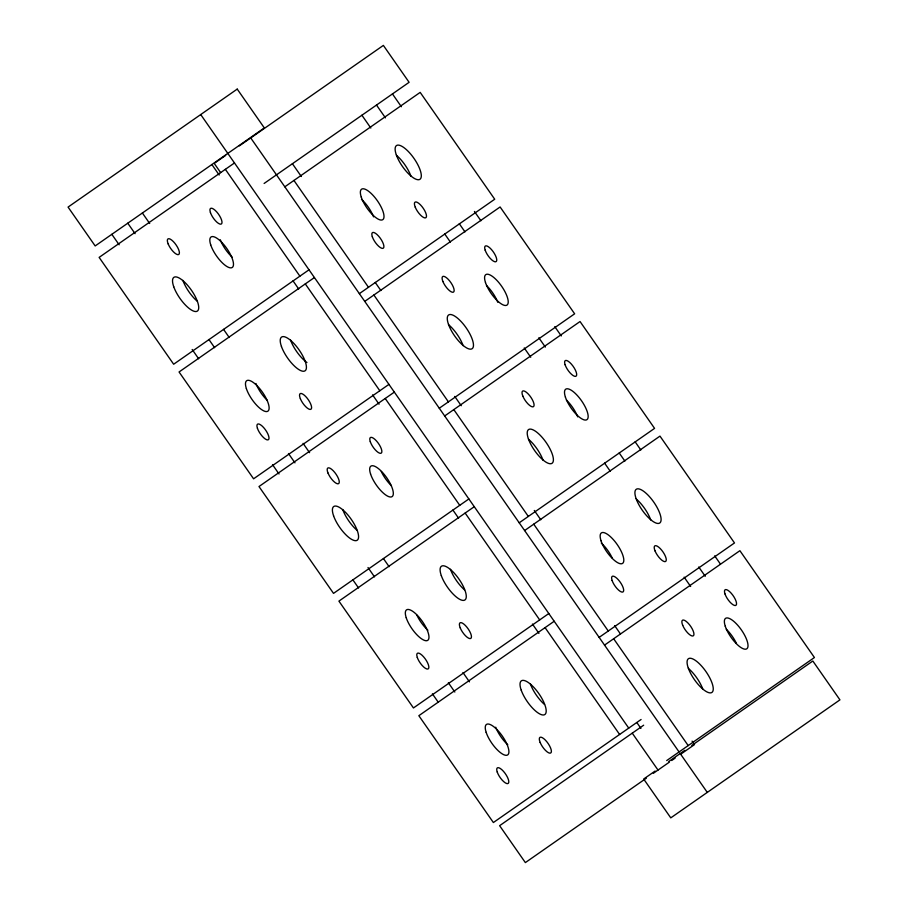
<?xml version="1.0" encoding="UTF-8"?>
<svg xmlns="http://www.w3.org/2000/svg" width="908" height="908" viewBox="0 0 908 908"><rect width="100%" height="100%" fill="white"/><g stroke="black" fill="none" stroke-linecap="round" stroke-linejoin="round"><path stroke-width="1.36" d="M225.627 155.438L214.22 163.406L220.655 172.633M239.315 145.893L383.369 45.4L409.111 82.31L264.114 183.461M234.48 162.963L99.131 257.395L173.655 364.233L309.015 269.801M284.817 186.81L420.177 92.389L494.712 199.227L359.352 293.647M314.418 277.542L179.058 371.974L253.582 478.811L388.942 384.379M364.755 301.388L500.104 206.967L574.639 313.805L439.279 408.225M394.344 392.12L258.984 486.54L333.52 593.378L468.869 498.957M444.682 415.966L580.042 321.534L654.566 428.372L519.206 522.804M474.271 506.698L338.911 601.119L413.446 707.956L548.807 613.536M524.608 530.544L659.968 436.112L734.493 542.95L599.144 637.382M554.198 621.265L418.838 715.697L493.373 822.535L641.093 719.488M604.535 645.111L739.895 550.691L814.431 657.528L666.71 760.575M643.67 725.197L499.616 825.69L525.357 862.6L646.371 778.179M655.088 771.062L643.67 779.019L670.774 817.87L839.934 699.864L812.83 661.013L691.817 745.434M668.776 761.506L684.836 750.303M653.351 773.31L669.412 762.107M671.693 760.518L675.121 758.123M680.818 754.151L694.506 744.594L692.1 741.132M392.449 93.933L401.381 106.735M474.43 211.451L480.922 220.757M554.788 326.642L561.28 335.949M635.146 441.833L640.832 449.971M714.687 555.855L720.373 563.993M376.502 105.056L385.435 117.858M459.3 223.731L464.975 231.881M538.841 337.765L545.333 347.072M619.199 452.956L624.886 461.094M698.751 566.978L705.244 576.285M361.906 115.237L370.827 128.039M444.693 233.923L450.379 242.061M524.245 347.946L530.737 357.253M604.603 463.137L610.278 471.286M684.144 577.159L690.636 586.477M292.41 163.724L301.343 176.515M375.208 282.399L380.883 290.549M454.749 396.421L461.241 405.728M534.301 510.455L540.793 519.762M614.659 625.635L620.334 633.784M293.942 180.442L368.478 287.28M373.88 295.021L448.404 401.858M453.807 409.599L528.331 516.436M533.734 524.177L608.269 631.015M613.66 638.744L688.196 745.582M250.722 137.937L679.07 751.949M680.183 753.549L707.287 792.4M636.871 722.575L640.923 728.398M200.713 114.556L628.733 728.102M632.252 733.153L658.005 770.063M225.354 169.331L299.89 276.168M305.292 283.909L379.816 390.746M385.219 398.487L459.743 505.325M465.146 513.054L539.681 619.903M545.072 627.632L619.608 734.47M211.87 164.53L219.18 175.006M293.034 280.867L298.709 289.016M372.564 394.878L379.056 404.185M452.91 510.046L458.585 518.196M532.44 624.057L538.932 633.364M142.386 213.005L149.684 223.482M223.538 329.343L229.225 337.492M303.079 443.354L309.571 452.661M383.414 558.522L389.101 566.671M462.955 672.533L469.447 681.84M127.778 223.198L135.088 233.662M208.942 339.535L214.617 347.673M288.472 453.535L294.964 462.842M368.001 567.545L374.493 576.852M448.348 682.725L454.84 692.032M111.832 234.321L119.141 244.785M192.178 349.489L198.67 358.796M272.525 464.669L279.017 473.976M352.871 579.837L358.558 587.975M432.401 693.848L438.087 701.986M391.427 485.746A18.569 6.356 55.1 0 1 381.258 471.502M356.889 530.181A20.555 7.037 55.1 0 1 342.736 509.536M427.85 630.197A18.569 6.356 55.1 0 1 416.908 615.227M464.59 589.916A20.555 7.037 55.1 0 1 450.436 569.271M507.776 744.764A18.569 6.356 55.1 0 1 495.723 727.206M544.516 704.483A20.555 7.037 55.1 0 1 530.363 683.849M267.224 400.326A18.569 6.356 55.1 0 1 255.931 383.482M306.938 362.519A20.555 7.037 55.1 0 1 290.583 340.125M232.334 257.316A18.569 6.356 55.1 0 1 220.292 239.757M197.025 301.036A20.555 7.037 55.1 0 1 182.883 280.39M601.289 543.029A18.569 6.356 55.1 0 1 612.219 557.989M636.599 499.309A20.555 7.037 55.1 0 1 650.741 519.955M361.498 199.306A18.569 6.356 55.1 0 1 373.551 216.864M396.807 155.586A20.555 7.037 55.1 0 1 410.961 176.231M566.399 400.019A18.569 6.356 55.1 0 1 577.692 416.863M528.899 439.586A20.555 7.037 55.1 0 1 543.041 460.22M486.472 285.441A18.569 6.356 55.1 0 1 497.766 302.296M448.961 325.007A20.555 7.037 55.1 0 1 463.114 345.653M726.264 629.176A18.569 6.356 55.1 0 1 736.433 643.42M688.752 668.731A20.555 7.037 55.1 0 1 702.905 689.376M237.226 89.097L68.066 207.092L95.17 245.943L264.33 127.937L237.226 89.097M370.282 441.708A9.477 3.235 55.1 0 0 380.668 453.33A9.477 3.235 55.1 0 0 376.536 441.016A9.477 3.235 55.1 0 0 370.282 441.708M370.577 474.044A18.569 6.356 55.1 0 0 390.905 497.005A18.569 6.356 55.1 0 0 383.028 473.034A18.569 6.356 55.1 0 0 370.577 474.044M328.026 473.091A9.477 3.235 55.1 0 0 338.48 483.703A9.477 3.235 55.1 0 0 333.191 470.696A9.477 3.235 55.1 0 0 328.026 473.091M333.611 515.903A20.555 7.037 55.1 0 0 356.208 540.635A20.555 7.037 55.1 0 0 346.618 513.519A20.555 7.037 55.1 0 0 333.611 515.903M417.283 657.449A9.477 3.235 55.1 0 0 427.668 669.06A9.477 3.235 55.1 0 0 423.537 656.756A9.477 3.235 55.1 0 0 417.283 657.449M406.228 617.769A18.569 6.356 55.1 0 0 426.556 640.73A18.569 6.356 55.1 0 0 418.679 616.759A18.569 6.356 55.1 0 0 406.228 617.769M460.22 627.871A9.477 3.235 55.1 0 0 470.673 638.483A9.477 3.235 55.1 0 0 465.384 625.487A9.477 3.235 55.1 0 0 460.22 627.871M441.311 575.638A20.555 7.037 55.1 0 0 463.92 600.37A20.555 7.037 55.1 0 0 454.318 573.254A20.555 7.037 55.1 0 0 441.311 575.638M497.221 772.016A9.477 3.235 55.1 0 0 507.606 783.638A9.477 3.235 55.1 0 0 503.463 771.323A9.477 3.235 55.1 0 0 497.221 772.016M486.155 732.336A18.569 6.356 55.1 0 0 506.482 755.308A18.569 6.356 55.1 0 0 498.606 731.326A18.569 6.356 55.1 0 0 486.155 732.336M540.146 742.449A9.477 3.235 55.1 0 0 550.611 753.05A9.477 3.235 55.1 0 0 545.311 740.054A9.477 3.235 55.1 0 0 540.146 742.449M521.237 690.216A20.555 7.037 55.1 0 0 543.847 714.937A20.555 7.037 55.1 0 0 534.245 687.833A20.555 7.037 55.1 0 0 521.237 690.216M257.429 428.292A9.477 3.235 55.1 0 0 267.815 439.915A9.477 3.235 55.1 0 0 263.672 427.6A9.477 3.235 55.1 0 0 257.429 428.292M246.374 388.613A18.569 6.356 55.1 0 0 266.691 411.574A18.569 6.356 55.1 0 0 258.825 387.603A18.569 6.356 55.1 0 0 246.374 388.613M300.366 398.726A9.477 3.235 55.1 0 0 310.82 409.326A9.477 3.235 55.1 0 0 305.531 396.331A9.477 3.235 55.1 0 0 300.366 398.726M281.446 346.481A20.555 7.037 55.1 0 0 304.055 371.213A20.555 7.037 55.1 0 0 294.464 344.098A20.555 7.037 55.1 0 0 281.446 346.481M210.429 212.563A9.477 3.235 55.1 0 0 220.814 224.185A9.477 3.235 55.1 0 0 216.672 211.87A9.477 3.235 55.1 0 0 210.429 212.563M210.724 244.888A18.569 6.356 55.1 0 0 231.052 267.86A18.569 6.356 55.1 0 0 223.175 243.877A18.569 6.356 55.1 0 0 210.724 244.888M168.173 243.946A9.477 3.235 55.1 0 0 178.626 254.546A9.477 3.235 55.1 0 0 173.326 241.551A9.477 3.235 55.1 0 0 168.173 243.946M173.746 286.758A20.555 7.037 55.1 0 0 196.355 311.489A20.555 7.037 55.1 0 0 186.764 284.374A20.555 7.037 55.1 0 0 173.746 286.758M612.106 580.496A9.477 3.235 55.1 0 0 622.491 592.118A9.477 3.235 55.1 0 0 618.348 579.803A9.477 3.235 55.1 0 0 612.106 580.496M601.051 540.816A18.569 6.356 55.1 0 0 621.378 563.789A18.569 6.356 55.1 0 0 613.502 539.806A18.569 6.356 55.1 0 0 601.051 540.816M655.043 550.929A9.477 3.235 55.1 0 0 665.496 561.53A9.477 3.235 55.1 0 0 660.207 548.534A9.477 3.235 55.1 0 0 655.043 550.929M636.133 498.696A20.555 7.037 55.1 0 0 658.731 523.417A20.555 7.037 55.1 0 0 649.141 496.301A20.555 7.037 55.1 0 0 636.133 498.696M372.325 236.772A9.477 3.235 55.1 0 0 382.711 248.395A9.477 3.235 55.1 0 0 378.568 236.08A9.477 3.235 55.1 0 0 372.325 236.772M361.259 197.093A18.569 6.356 55.1 0 0 381.587 220.054A18.569 6.356 55.1 0 0 373.71 196.083A18.569 6.356 55.1 0 0 361.259 197.093M415.251 207.206A9.477 3.235 55.1 0 0 425.716 217.806A9.477 3.235 55.1 0 0 420.415 204.811A9.477 3.235 55.1 0 0 415.251 207.206M396.342 154.962A20.555 7.037 55.1 0 0 418.951 179.693A20.555 7.037 55.1 0 0 409.349 152.578A20.555 7.037 55.1 0 0 396.342 154.962M565.105 364.766A9.477 3.235 55.1 0 0 575.49 376.389A9.477 3.235 55.1 0 0 571.348 364.074A9.477 3.235 55.1 0 0 565.105 364.766M565.4 397.091A18.569 6.356 55.1 0 0 585.728 420.064A18.569 6.356 55.1 0 0 577.851 396.081A18.569 6.356 55.1 0 0 565.4 397.091M522.849 396.149A9.477 3.235 55.1 0 0 533.302 406.75A9.477 3.235 55.1 0 0 528.013 393.754A9.477 3.235 55.1 0 0 522.849 396.149M528.433 438.961A20.555 7.037 55.1 0 0 551.031 463.693A20.555 7.037 55.1 0 0 541.44 436.578A20.555 7.037 55.1 0 0 528.433 438.961M485.178 250.188A9.477 3.235 55.1 0 0 495.564 261.81A9.477 3.235 55.1 0 0 491.421 249.496A9.477 3.235 55.1 0 0 485.178 250.188M485.474 282.513A18.569 6.356 55.1 0 0 505.801 305.485A18.569 6.356 55.1 0 0 497.924 281.514A18.569 6.356 55.1 0 0 485.474 282.513M442.922 281.571A9.477 3.235 55.1 0 0 453.376 292.172A9.477 3.235 55.1 0 0 448.075 279.176A9.477 3.235 55.1 0 0 442.922 281.571M448.495 324.383A20.555 7.037 55.1 0 0 471.104 349.115A20.555 7.037 55.1 0 0 461.514 322A20.555 7.037 55.1 0 0 448.495 324.383M724.97 593.911A9.477 3.235 55.1 0 0 735.355 605.534A9.477 3.235 55.1 0 0 731.212 593.219A9.477 3.235 55.1 0 0 724.97 593.911M725.265 626.248A18.569 6.356 55.1 0 0 745.582 649.209A18.569 6.356 55.1 0 0 737.716 625.237A18.569 6.356 55.1 0 0 725.265 626.248M682.702 625.294A9.477 3.235 55.1 0 0 693.156 635.906A9.477 3.235 55.1 0 0 687.867 622.899A9.477 3.235 55.1 0 0 682.702 625.294M688.287 668.106A20.555 7.037 55.1 0 0 710.896 692.838A20.555 7.037 55.1 0 0 701.294 665.723A20.555 7.037 55.1 0 0 688.287 668.106"/></g></svg>
